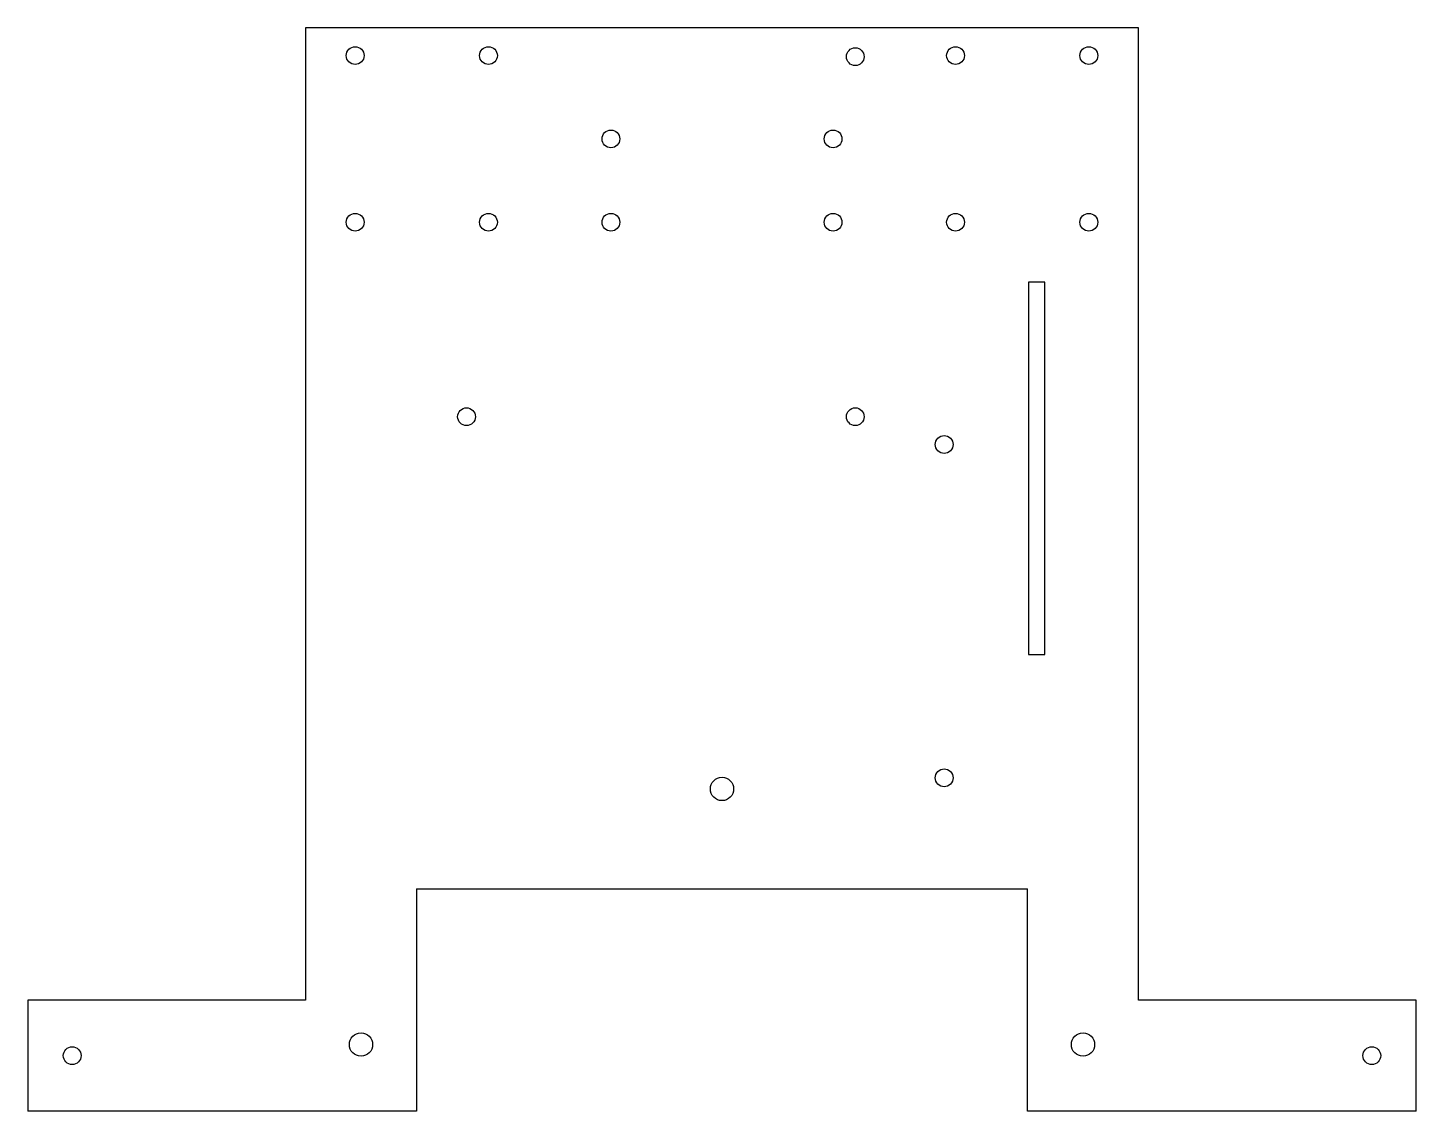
# Model space of a CAD drawing. Header units: millimetres. Extents: x -125 to 125, y -125 to 70.
import ezdxf

# ---------------------------------------------------------------- set-up
doc = ezdxf.new("R2010")
doc.units = ezdxf.units.MM

msp = doc.modelspace()

# ---------------------------------------------------------------- linework, layer by layer
at = {"color": 7, "linetype": 'Continuous', "lineweight": 25}
for p, q in [((-75, 70), (-75, -105)), ((75, 70), (-75, 70)), ((75, -105), (75, 70)), ((58.1, 24.22), (55.18, 24.22)), ((55.18, 24.22), (55.18, -42.82)), ((58.1, -42.82), (58.1, 24.22)), ((55.18, -42.82), (58.1, -42.82)), ((-55, -85), (55, -85)), ((-55, -85), (-55, -125)), ((55, -125), (55, -85)), ((-125, -105), (-125, -125)), ((-75, -105), (-125, -105)), ((125, -105), (75, -105)), ((125, -125), (125, -105)), ((-55, -125), (-125, -125)), ((125, -125), (55, -125))]:
    msp.add_line(p, q, dxfattribs=at)
for centre, radius in [((-66.05, 65), 1.6), ((-42.05, 65), 1.6), ((24, 64.8), 1.6), ((42.05, 65), 1.6), ((66.05, 65), 1.6), ((-20, 50), 1.6), ((20, 50), 1.6), ((-66.05, 35), 1.6), ((-42.05, 35), 1.6), ((-20, 35), 1.6), ((20, 35), 1.6), ((42.05, 35), 1.6), ((66.05, 35), 1.6), ((-46, 0), 1.6), ((24, 0), 1.6), ((40, -5), 1.6), ((0, -67), 2.1), ((40, -65), 1.6), ((-65, -113), 2.1), ((65, -113), 2.1), ((-117, -115), 1.6), ((117, -115), 1.6)]:
    msp.add_circle(centre, radius, dxfattribs=at)

doc.saveas('drawing.dxf')
